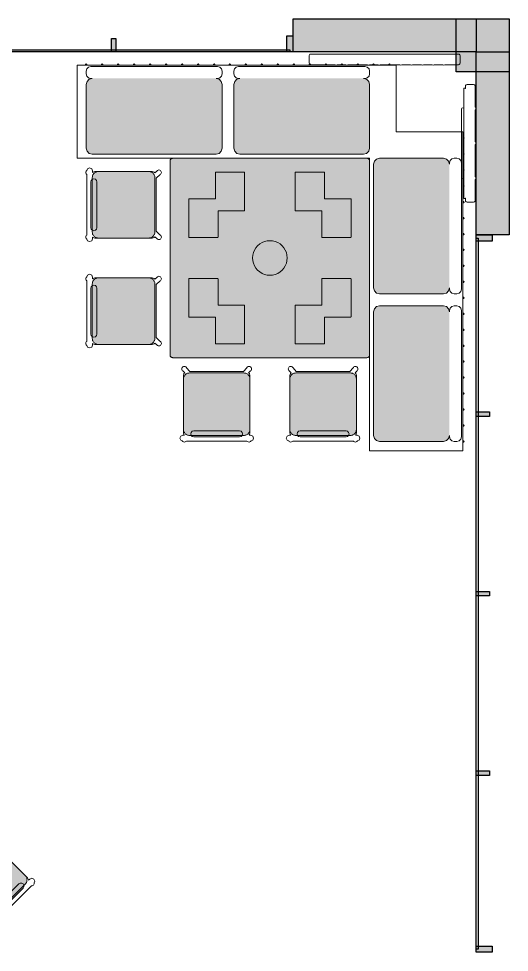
# Model space of a CAD drawing. Extents: x 2172.2 to 2210.6, y 415.3 to 458.1.
# Drawn here: x 2190.07 to 2193.76, y 446.82 to 453.84 of the extents above; entities that cross this region are included whole.
import ezdxf

# ---------------------------------------------------------------- set-up
doc = ezdxf.new("R2010")
doc.units = 0
for name, color, linetype, lineweight in [('AYAA_B2_BANQUETTES', 7, 'CONTINUOUS', 18), ('AYAA_B2_CHAIRS', 7, 'CONTINUOUS', 18), ('AYAA_B2_COLUMNS', 8, 'CONTINUOUS', 30), ('AYAA_B2_FINE_DETAIL', 8, 'CONTINUOUS', 9), ('AYAA_B2_GLAZING', 4, 'CONTINUOUS', 13), ('AYAA_B2_TABLES', 7, 'CONTINUOUS', 18), ('AYAA_B2_WALL_DECOR', 32, 'CONTINUOUS', 13), ('AYAA_B2_WALLS', 7, 'CONTINUOUS', 30)]:
    doc.layers.add(name, color=color, linetype=linetype, lineweight=lineweight)

# ---------------------------------------------------------------- blocks, each defined once
blk = doc.blocks.new('AYAA_B2_ARCHITECTURE')
at = {"layer": 'AYAA_B2_COLUMNS', "true_color": 0xc2b092}
blk.add_hatch(color=256, dxfattribs=at).paths.add_polyline_path([(3.361422, 19.841093), (3.761418, 19.841093), (3.761418, 19.441099), (3.36142, 19.441145)])
at = {"layer": 'AYAA_B2_WALLS', "true_color": 0xe4e1d8}
for points in [[(2.13642, 19.841097), (3.51142, 19.841097), (3.51142, 19.591097), (2.13642, 19.591097)], [(0.76942, 19.691095), (0.80342, 19.691095), (0.80342, 19.591097), (0.76942, 19.591097)], [(2.08842, 19.711096), (2.13442, 19.711096), (2.13442, 19.591097), (2.08842, 19.591097)], [(3.51142, 19.591097), (3.76142, 19.591097), (3.76142, 18.216097), (3.51142, 18.216097)], [(3.63142, 18.214096), (3.63142, 18.168097), (3.51142, 18.168097), (3.51142, 18.214096)], [(3.61142, 16.883097), (3.61142, 16.849096), (3.51142, 16.849096), (3.51142, 16.883097)], [(3.61142, 15.533096), (3.61142, 15.499096), (3.51142, 15.499096), (3.51142, 15.533096)], [(3.61142, 14.183096), (3.61142, 14.149096), (3.51142, 14.149096), (3.51142, 14.183096)], [(3.63142, 12.864096), (3.63142, 12.818096), (3.51142, 12.818096), (3.51142, 12.864096)]]:
    blk.add_hatch(color=256, dxfattribs=at).paths.add_polyline_path(points)
at = {"layer": 'AYAA_B2_COLUMNS', "linetype": 'CONTINUOUS', "lineweight": -2}
blk.add_lwpolyline([(3.361422, 19.841093), (3.761418, 19.841093), (3.761418, 19.441099), (3.36142, 19.441145)], close=True, dxfattribs=at)
at = {"layer": 'AYAA_B2_GLAZING', "linetype": 'CONTINUOUS', "lineweight": -2}
for points in [[(2.11142, 19.591097), (-3.23858, 19.591097), (-3.23858, 19.606096), (2.11142, 19.606096)], [(3.52642, 12.841096), (3.51142, 12.841096), (3.51142, 18.191095), (3.52642, 18.191095)]]:
    blk.add_lwpolyline(points, close=True, dxfattribs=at)
at = {"layer": 'AYAA_B2_WALLS', "linetype": 'CONTINUOUS', "lineweight": -2}
for points in [[(2.13642, 19.841097), (3.51142, 19.841097), (3.51142, 19.591097), (2.13642, 19.591097)], [(0.76942, 19.691095), (0.80342, 19.691095), (0.80342, 19.591097), (0.76942, 19.591097)], [(2.08842, 19.711096), (2.13442, 19.711096), (2.13442, 19.591097), (2.08842, 19.591097)], [(3.51142, 19.591097), (3.76142, 19.591097), (3.76142, 18.216097), (3.51142, 18.216097)], [(3.63142, 18.214096), (3.63142, 18.168097), (3.51142, 18.168097), (3.51142, 18.214096)], [(3.61142, 16.883097), (3.61142, 16.849096), (3.51142, 16.849096), (3.51142, 16.883097)], [(3.61142, 15.533096), (3.61142, 15.499096), (3.51142, 15.499096), (3.51142, 15.533096)], [(3.61142, 14.183096), (3.61142, 14.149096), (3.51142, 14.149096), (3.51142, 14.183096)], [(3.63142, 12.864096), (3.63142, 12.818096), (3.51142, 12.818096), (3.51142, 12.864096)]]:
    blk.add_lwpolyline(points, close=True, dxfattribs=at)
blk = doc.blocks.new('AYAA_B2_CHAIR_IVORY')
at = {"true_color": 0xeee6d3}
blk.add_hatch(color=256, dxfattribs=at).paths.add_polyline_path([(-0.247475, -0.204863), (-0.248872, -0.200013), (-0.249717, -0.195038), (-0.25, -0.19), (-0.25, 0.19), (-0.249717, 0.195038), (-0.248872, 0.200013), (-0.247475, 0.204863), (-0.245544, 0.209525), (-0.243103, 0.213941), (-0.240182, 0.218057), (-0.23682, 0.22182), (-0.233057, 0.225182), (-0.228941, 0.228103), (-0.224525, 0.230544), (-0.219863, 0.232475), (-0.215013, 0.233872), (-0.210038, 0.234717), (-0.205, 0.235), (0.205, 0.235), (0.210038, 0.234717), (0.215013, 0.233872), (0.219863, 0.232475), (0.224525, 0.230544), (0.228941, 0.228103), (0.233057, 0.225182), (0.23682, 0.22182), (0.240182, 0.218057), (0.243103, 0.213941), (0.245544, 0.209525), (0.247475, 0.204863), (0.248872, 0.200013), (0.249717, 0.195038), (0.25, 0.19), (0.25, -0.19), (0.249717, -0.195038), (0.248872, -0.200013), (0.247475, -0.204863), (0.245544, -0.209525), (0.243103, -0.213941), (0.240182, -0.218057), (0.23682, -0.22182), (0.233057, -0.225182), (0.228941, -0.228103), (0.224525, -0.230544), (0.219863, -0.232475), (0.215013, -0.233872), (0.210038, -0.234717), (0.205, -0.235), (-0.205, -0.235), (-0.210038, -0.234717), (-0.215013, -0.233872), (-0.219863, -0.232475), (-0.224525, -0.230544), (-0.228941, -0.228103), (-0.233057, -0.225182), (-0.23682, -0.22182), (-0.240182, -0.218057), (-0.243103, -0.213941), (-0.245544, -0.209525)])
at = {"color": 0, "linetype": 'CONTINUOUS', "lineweight": -2}
for points in [[(-0.255, -0.233), (-0.242972, -0.233), (-0.245992, -0.22998), (-0.25, -0.215), (-0.25, 0.215), (-0.245992, 0.22998), (-0.240149, 0.235823), (-0.252556, 0.249383), (-0.254118, 0.250179), (-0.258321, 0.254382), (-0.26102, 0.259679), (-0.26195, 0.26555), (-0.26102, 0.271421), (-0.258321, 0.276718), (-0.254118, 0.280921), (-0.248821, 0.28362), (-0.24295, 0.28455), (-0.237079, 0.28362), (-0.231782, 0.280921), (-0.227579, 0.276718), (-0.22608, 0.273776), (-0.20172, 0.24715), (-0.200943, 0.245), (0.200943, 0.245), (0.20172, 0.24715), (0.22608, 0.273776), (0.227579, 0.276718), (0.231782, 0.280921), (0.237079, 0.28362), (0.24295, 0.28455), (0.248821, 0.28362), (0.254118, 0.280921), (0.258321, 0.276718), (0.26102, 0.271421), (0.26195, 0.26555), (0.26102, 0.259679), (0.258321, 0.254382), (0.254118, 0.250179), (0.252556, 0.249383), (0.240149, 0.235823), (0.245992, 0.22998), (0.25, 0.215), (0.25, -0.215), (0.245992, -0.22998), (0.242972, -0.233), (0.255, -0.233), (0.270556, -0.239444), (0.277, -0.255), (0.270556, -0.270556), (0.259027, -0.275332), (0.258321, -0.276718), (0.254118, -0.280921), (0.248821, -0.28362), (0.24295, -0.28455), (0.237079, -0.28362), (0.231782, -0.280921), (0.227861, -0.277), (-0.227861, -0.277), (-0.231782, -0.280921), (-0.237079, -0.28362), (-0.24295, -0.28455), (-0.248821, -0.28362), (-0.254118, -0.280921), (-0.258321, -0.276718), (-0.259027, -0.275332), (-0.270556, -0.270556), (-0.277, -0.255), (-0.270556, -0.239444)], [(-0.247475, -0.204863), (-0.248872, -0.200013), (-0.249717, -0.195038), (-0.25, -0.19), (-0.25, 0.19), (-0.249717, 0.195038), (-0.248872, 0.200013), (-0.247475, 0.204863), (-0.245544, 0.209525), (-0.243103, 0.213941), (-0.240182, 0.218057), (-0.23682, 0.22182), (-0.233057, 0.225182), (-0.228941, 0.228103), (-0.224525, 0.230544), (-0.219863, 0.232475), (-0.215013, 0.233872), (-0.210038, 0.234717), (-0.205, 0.235), (0.205, 0.235), (0.210038, 0.234717), (0.215013, 0.233872), (0.219863, 0.232475), (0.224525, 0.230544), (0.228941, 0.228103), (0.233057, 0.225182), (0.23682, 0.22182), (0.240182, 0.218057), (0.243103, 0.213941), (0.245544, 0.209525), (0.247475, 0.204863), (0.248872, 0.200013), (0.249717, 0.195038), (0.25, 0.19), (0.25, -0.19), (0.249717, -0.195038), (0.248872, -0.200013), (0.247475, -0.204863), (0.245544, -0.209525), (0.243103, -0.213941), (0.240182, -0.218057), (0.23682, -0.22182), (0.233057, -0.225182), (0.228941, -0.228103), (0.224525, -0.230544), (0.219863, -0.232475), (0.215013, -0.233872), (0.210038, -0.234717), (0.205, -0.235), (-0.205, -0.235), (-0.210038, -0.234717), (-0.215013, -0.233872), (-0.219863, -0.232475), (-0.224525, -0.230544), (-0.228941, -0.228103), (-0.233057, -0.225182), (-0.23682, -0.22182), (-0.240182, -0.218057), (-0.243103, -0.213941), (-0.245544, -0.209525)], [(-0.183735, -0.203506), (-0.1725, -0.2005), (0.1725, -0.2005), (0.183735, -0.203506), (0.191994, -0.211765), (0.195, -0.223), (0.191994, -0.234235), (0.183735, -0.242494), (0.1725, -0.2455), (-0.1725, -0.2455), (-0.183735, -0.242494), (-0.191994, -0.234235), (-0.195, -0.223), (-0.191994, -0.211765)]]:
    blk.add_lwpolyline(points, close=True, dxfattribs=at)
blk = doc.blocks.new('AYAA_B2_L_CORNER_BANQUETTE')
at = {"true_color": 0xe8ddc8}
for points in [[(-0.825, 1.38), (-0.80253, 1.373988), (-0.786012, 1.357471), (-0.78, 1.335), (-0.78, 0.405), (-0.786012, 0.38253), (-0.802529, 0.366012), (-0.825, 0.36), (-1.305, 0.36), (-1.327471, 0.366012), (-1.343988, 0.38253), (-1.35, 0.405), (-1.35, 1.335), (-1.343988, 1.357471), (-1.327471, 1.373988), (-1.305, 1.38)], [(-0.825, 0.27), (-0.80253, 0.263988), (-0.786012, 0.24747), (-0.78, 0.225), (-0.78, -0.705), (-0.786012, -0.72747), (-0.802529, -0.743988), (-0.825, -0.75), (-1.305, -0.75), (-1.327471, -0.743988), (-1.343988, -0.72747), (-1.35, -0.705), (-1.35, 0.225), (-1.343988, 0.24747), (-1.327471, 0.263988), (-1.305, 0.27)], [(-0.72747, -0.786012), (-0.705, -0.78), (0.225, -0.78), (0.24747, -0.786012), (0.263988, -0.80253), (0.27, -0.825), (0.27, -1.305), (0.263988, -1.327471), (0.24747, -1.343988), (0.225, -1.35), (-0.705, -1.35), (-0.72747, -1.343988), (-0.743988, -1.327471), (-0.75, -1.305), (-0.75, -0.825), (-0.743988, -0.802529)], [(0.405, -0.78), (1.335, -0.78), (1.357471, -0.786012), (1.373988, -0.80253), (1.38, -0.825), (1.38, -1.305), (1.373988, -1.327471), (1.357471, -1.343988), (1.335, -1.35), (0.405, -1.35), (0.38253, -1.343988), (0.366012, -1.327471), (0.36, -1.305), (0.36, -0.825), (0.366012, -0.802529), (0.38253, -0.786012)]]:
    blk.add_hatch(color=256, dxfattribs=at).paths.add_polyline_path(points)
at = {"color": 0, "linetype": 'CONTINUOUS', "lineweight": -2}
for points in [[(-1.45, -0.9), (-1.45, -0.75), (-1.45, -0.66), (-1.45, -0.54), (-1.45, -0.42), (-1.45, -0.3), (-1.45, -0.18), (-1.45, -0.06), (-1.45, 0.06), (-1.45, 0.18), (-1.45, 0.3), (-1.45, 0.42), (-1.45, 0.54), (-1.45, 0.66), (-1.45, 0.78), (-1.45, 0.9), (-1.45, 1.02), (-1.45, 1.14), (-1.45, 1.26), (-1.45, 1.38), (-1.45, 1.45), (-0.75, 1.45), (-0.75, -0.75), (1.45, -0.75), (1.45, -1.45), (1.435, -1.45), (1.38, -1.45), (1.26, -1.45), (1.14, -1.45), (1.02, -1.45), (0.9, -1.45), (0.78, -1.45), (0.66, -1.45), (0.54, -1.45), (0.42, -1.45), (0.3, -1.45), (0.18, -1.45), (0.06, -1.45), (-0.06, -1.45), (-0.18, -1.45), (-0.3, -1.45), (-0.42, -1.45), (-0.54, -1.45), (-0.66, -1.45), (-0.75, -1.45), (-0.78, -1.45), (-0.9, -1.45), (-0.95, -1.45), (-0.95, -0.95), (-1.45, -0.95), (-1.45, -0.935)], [(-1.45, 1.38), (-1.451465, 1.376464), (-1.455, 1.375), (-1.458536, 1.376464), (-1.46, 1.38), (-1.458536, 1.383536), (-1.455, 1.385), (-1.451465, 1.383536)], [(-1.44, 1.345), (-1.435324, 1.362477), (-1.422477, 1.375324), (-1.405, 1.38), (-1.385, 1.38), (-1.367523, 1.375324), (-1.354676, 1.362477), (-1.35, 1.345), (-1.35, 1.335), (-1.343988, 1.357471), (-1.327471, 1.373988), (-1.305, 1.38), (-0.825, 1.38), (-0.80253, 1.373988), (-0.786012, 1.357471), (-0.78, 1.335), (-0.78, 0.405), (-0.786012, 0.38253), (-0.802529, 0.366012), (-0.825, 0.36), (-1.305, 0.36), (-1.327471, 0.366012), (-1.343988, 0.38253), (-1.35, 0.405), (-1.35, 0.395), (-1.354676, 0.377523), (-1.367523, 0.364676), (-1.385, 0.36), (-1.405, 0.36), (-1.422477, 0.364676), (-1.435324, 0.377523), (-1.44, 0.395)], [(-1.45, 1.26), (-1.451465, 1.256464), (-1.455, 1.255), (-1.458536, 1.256464), (-1.46, 1.26), (-1.458536, 1.263535), (-1.455, 1.265), (-1.451465, 1.263535)], [(-1.45, 1.14), (-1.451465, 1.136464), (-1.455, 1.135), (-1.458536, 1.136464), (-1.46, 1.14), (-1.458536, 1.143535), (-1.455, 1.145), (-1.451465, 1.143535)], [(-1.45, 1.02), (-1.451465, 1.016464), (-1.455, 1.015), (-1.458536, 1.016464), (-1.46, 1.02), (-1.458536, 1.023535), (-1.455, 1.025), (-1.451465, 1.023535)], [(-1.45, 0.9), (-1.451465, 0.896464), (-1.455, 0.895), (-1.458536, 0.896464), (-1.46, 0.9), (-1.458536, 0.903535), (-1.455, 0.905), (-1.451465, 0.903535)], [(-1.45, 0.78), (-1.451465, 0.776464), (-1.455, 0.775), (-1.458536, 0.776464), (-1.46, 0.78), (-1.458536, 0.783535), (-1.455, 0.785), (-1.451465, 0.783535)], [(-1.45, 0.66), (-1.451465, 0.656465), (-1.455, 0.655), (-1.458536, 0.656465), (-1.46, 0.66), (-1.458536, 0.663536), (-1.455, 0.665), (-1.451465, 0.663536)], [(-1.45, 0.54), (-1.451465, 0.536465), (-1.455, 0.535), (-1.458536, 0.536465), (-1.46, 0.54), (-1.458536, 0.543536), (-1.455, 0.545), (-1.451465, 0.543536)], [(-1.45, 0.42), (-1.451465, 0.416464), (-1.455, 0.415), (-1.458536, 0.416464), (-1.46, 0.42), (-1.458536, 0.423536), (-1.455, 0.425), (-1.451465, 0.423536)], [(-1.45, 0.3), (-1.451465, 0.296464), (-1.455, 0.295), (-1.458536, 0.296464), (-1.46, 0.3), (-1.458536, 0.303536), (-1.455, 0.305), (-1.451465, 0.303536)], [(-1.367523, 0.265324), (-1.354676, 0.252477), (-1.35, 0.235), (-1.35, 0.225), (-1.343988, 0.24747), (-1.327471, 0.263988), (-1.305, 0.27), (-0.825, 0.27), (-0.80253, 0.263988), (-0.786012, 0.24747), (-0.78, 0.225), (-0.78, -0.705), (-0.786012, -0.72747), (-0.802529, -0.743988), (-0.825, -0.75), (-1.305, -0.75), (-1.327471, -0.743988), (-1.343988, -0.72747), (-1.35, -0.705), (-1.35, -0.715), (-1.354676, -0.732477), (-1.367523, -0.745324), (-1.385, -0.75), (-1.405, -0.75), (-1.422477, -0.745324), (-1.435324, -0.732477), (-1.44, -0.715), (-1.44, 0.235), (-1.435324, 0.252477), (-1.422477, 0.265324), (-1.405, 0.27), (-1.385, 0.27)], [(-1.45, 0.18), (-1.451465, 0.176464), (-1.455, 0.175), (-1.458536, 0.176464), (-1.46, 0.18), (-1.458536, 0.183536), (-1.455, 0.185), (-1.451465, 0.183536)], [(-1.45, 0.06), (-1.451465, 0.056464), (-1.455, 0.055), (-1.458536, 0.056464), (-1.46, 0.06), (-1.458536, 0.063536), (-1.455, 0.065), (-1.451465, 0.063536)], [(-1.45, -0.06), (-1.451465, -0.063536), (-1.455, -0.065), (-1.458536, -0.063536), (-1.46, -0.06), (-1.458536, -0.056464), (-1.455, -0.055), (-1.451465, -0.056464)], [(-1.45, -0.18), (-1.451465, -0.183536), (-1.455, -0.185), (-1.458536, -0.183536), (-1.46, -0.18), (-1.458536, -0.176464), (-1.455, -0.175), (-1.451465, -0.176464)], [(-1.45, -0.3), (-1.451465, -0.303536), (-1.455, -0.305), (-1.458536, -0.303536), (-1.46, -0.3), (-1.458536, -0.296464), (-1.455, -0.295), (-1.451465, -0.296464)], [(-1.45, -0.42), (-1.451465, -0.423536), (-1.455, -0.425), (-1.458536, -0.423536), (-1.46, -0.42), (-1.458536, -0.416464), (-1.455, -0.415), (-1.451465, -0.416464)], [(-1.45, -0.54), (-1.451465, -0.543536), (-1.455, -0.545), (-1.458536, -0.543536), (-1.46, -0.54), (-1.458536, -0.536465), (-1.455, -0.535), (-1.451465, -0.536465)], [(-1.45, -0.66), (-1.451465, -0.663536), (-1.455, -0.665), (-1.458536, -0.663536), (-1.46, -0.66), (-1.458536, -0.656465), (-1.455, -0.655), (-1.451465, -0.656465)], [(-1.458536, -0.783535), (-1.46, -0.78), (-1.458536, -0.776464), (-1.455, -0.775), (-1.451465, -0.776464), (-1.45, -0.78), (-1.451465, -0.783535), (-1.455, -0.785)], [(-0.745324, -1.367523), (-0.732477, -1.354676), (-0.715, -1.35), (-0.705, -1.35), (-0.72747, -1.343988), (-0.743988, -1.327471), (-0.75, -1.305), (-0.75, -0.825), (-0.743988, -0.802529), (-0.72747, -0.786012), (-0.705, -0.78), (0.225, -0.78), (0.24747, -0.786012), (0.263988, -0.80253), (0.27, -0.825), (0.27, -1.305), (0.263988, -1.327471), (0.24747, -1.343988), (0.225, -1.35), (0.235, -1.35), (0.252477, -1.354676), (0.265324, -1.367523), (0.27, -1.385), (0.27, -1.405), (0.265324, -1.422477), (0.252477, -1.435324), (0.235, -1.44), (-0.715, -1.44), (-0.732477, -1.435324), (-0.745324, -1.422477), (-0.75, -1.405), (-0.75, -1.385)], [(0.377523, -1.354676), (0.395, -1.35), (0.405, -1.35), (0.38253, -1.343988), (0.366012, -1.327471), (0.36, -1.305), (0.36, -0.825), (0.366012, -0.802529), (0.38253, -0.786012), (0.405, -0.78), (1.335, -0.78), (1.357471, -0.786012), (1.373988, -0.80253), (1.38, -0.825), (1.38, -1.305), (1.373988, -1.327471), (1.357471, -1.343988), (1.335, -1.35), (1.345, -1.35), (1.362477, -1.354676), (1.375324, -1.367523), (1.38, -1.385), (1.38, -1.405), (1.375324, -1.422477), (1.362477, -1.435324), (1.345, -1.44), (0.395, -1.44), (0.377523, -1.435324), (0.364676, -1.422477), (0.36, -1.405), (0.36, -1.385), (0.364676, -1.367523)], [(-1.45, -0.9), (-1.451465, -0.903535), (-1.455, -0.905), (-1.458536, -0.903535), (-1.46, -0.9), (-1.458536, -0.896464), (-1.455, -0.895), (-1.451465, -0.896464)], [(-0.9, -1.45), (-0.896464, -1.451465), (-0.895, -1.455), (-0.896464, -1.458536), (-0.9, -1.46), (-0.903535, -1.458536), (-0.905, -1.455), (-0.903535, -1.451465)], [(-0.78, -1.45), (-0.776464, -1.451465), (-0.775, -1.455), (-0.776464, -1.458536), (-0.78, -1.46), (-0.783535, -1.458536), (-0.785, -1.455), (-0.783535, -1.451465)], [(-0.66, -1.45), (-0.656465, -1.451465), (-0.655, -1.455), (-0.656465, -1.458536), (-0.66, -1.46), (-0.663536, -1.458536), (-0.665, -1.455), (-0.663536, -1.451465)], [(-0.54, -1.45), (-0.536465, -1.451465), (-0.535, -1.455), (-0.536465, -1.458536), (-0.54, -1.46), (-0.543536, -1.458536), (-0.545, -1.455), (-0.543536, -1.451465)], [(-0.42, -1.45), (-0.416464, -1.451465), (-0.415, -1.455), (-0.416464, -1.458536), (-0.42, -1.46), (-0.423536, -1.458536), (-0.425, -1.455), (-0.423536, -1.451465)], [(-0.3, -1.45), (-0.296464, -1.451465), (-0.295, -1.455), (-0.296464, -1.458536), (-0.3, -1.46), (-0.303536, -1.458536), (-0.305, -1.455), (-0.303536, -1.451465)], [(-0.18, -1.45), (-0.176464, -1.451465), (-0.175, -1.455), (-0.176464, -1.458536), (-0.18, -1.46), (-0.183536, -1.458536), (-0.185, -1.455), (-0.183536, -1.451465)], [(-0.06, -1.45), (-0.056464, -1.451465), (-0.055, -1.455), (-0.056464, -1.458536), (-0.06, -1.46), (-0.063536, -1.458536), (-0.065, -1.455), (-0.063536, -1.451465)], [(0.06, -1.45), (0.063536, -1.451465), (0.065, -1.455), (0.063536, -1.458536), (0.06, -1.46), (0.056464, -1.458536), (0.055, -1.455), (0.056464, -1.451465)], [(0.18, -1.45), (0.183536, -1.451465), (0.185, -1.455), (0.183536, -1.458536), (0.18, -1.46), (0.176464, -1.458536), (0.175, -1.455), (0.176464, -1.451465)], [(0.3, -1.45), (0.303536, -1.451465), (0.305, -1.455), (0.303536, -1.458536), (0.3, -1.46), (0.296464, -1.458536), (0.295, -1.455), (0.296464, -1.451465)], [(0.42, -1.45), (0.423536, -1.451465), (0.425, -1.455), (0.423536, -1.458536), (0.42, -1.46), (0.416464, -1.458536), (0.415, -1.455), (0.416464, -1.451465)], [(0.54, -1.45), (0.543536, -1.451465), (0.545, -1.455), (0.543536, -1.458536), (0.54, -1.46), (0.536465, -1.458536), (0.535, -1.455), (0.536465, -1.451465)], [(0.66, -1.45), (0.663536, -1.451465), (0.665, -1.455), (0.663536, -1.458536), (0.66, -1.46), (0.656465, -1.458536), (0.655, -1.455), (0.656465, -1.451465)], [(0.78, -1.45), (0.783535, -1.451465), (0.785, -1.455), (0.783535, -1.458536), (0.78, -1.46), (0.776464, -1.458536), (0.775, -1.455), (0.776464, -1.451465)], [(0.9, -1.45), (0.903535, -1.451465), (0.905, -1.455), (0.903535, -1.458536), (0.9, -1.46), (0.896464, -1.458536), (0.895, -1.455), (0.896464, -1.451465)], [(1.02, -1.45), (1.023535, -1.451465), (1.025, -1.455), (1.023535, -1.458536), (1.02, -1.46), (1.016464, -1.458536), (1.015, -1.455), (1.016464, -1.451465)], [(1.14, -1.45), (1.143535, -1.451465), (1.145, -1.455), (1.143535, -1.458536), (1.14, -1.46), (1.136464, -1.458536), (1.135, -1.455), (1.136464, -1.451465)], [(1.26, -1.45), (1.263535, -1.451465), (1.265, -1.455), (1.263535, -1.458536), (1.26, -1.46), (1.256464, -1.458536), (1.255, -1.455), (1.256464, -1.451465)], [(1.38, -1.45), (1.383536, -1.451465), (1.385, -1.455), (1.383536, -1.458536), (1.38, -1.46), (1.376464, -1.458536), (1.375, -1.455), (1.376464, -1.451465)]]:
    blk.add_lwpolyline(points, close=True, dxfattribs=at)
blk = doc.blocks.new('AYAA_B2_L_CORNER_TABLE')
at = {"true_color": 0xefe8d6}
blk.add_hatch(color=256, dxfattribs=at).paths.add_polyline_path([(-0.744142, -0.744142), (-0.745867, -0.742175), (-0.747321, -0.74), (-0.748478, -0.737654), (-0.749319, -0.735176), (-0.749829, -0.732611), (-0.75, -0.73), (-0.75, 0.73), (-0.749829, 0.732611), (-0.749319, 0.735176), (-0.748478, 0.737654), (-0.747321, 0.74), (-0.745867, 0.742175), (-0.744142, 0.744142), (-0.742175, 0.745867), (-0.74, 0.747321), (-0.737654, 0.748478), (-0.735176, 0.749319), (-0.732611, 0.749829), (-0.73, 0.75), (0.73, 0.75), (0.732611, 0.749829), (0.735176, 0.749319), (0.737654, 0.748478), (0.74, 0.747321), (0.742175, 0.745867), (0.744142, 0.744142), (0.745867, 0.742175), (0.747321, 0.74), (0.748478, 0.737654), (0.749319, 0.735176), (0.749829, 0.732611), (0.75, 0.73), (0.75, -0.73), (0.749829, -0.732611), (0.749319, -0.735176), (0.748478, -0.737654), (0.747321, -0.74), (0.745867, -0.742175), (0.744142, -0.744142), (0.742175, -0.745867), (0.74, -0.747321), (0.737654, -0.748478), (0.735176, -0.749319), (0.732611, -0.749829), (0.73, -0.75), (-0.73, -0.75), (-0.732611, -0.749829), (-0.735176, -0.749319), (-0.737654, -0.748478), (-0.74, -0.747321), (-0.742175, -0.745867)])
at = {"color": 0, "linetype": 'CONTINUOUS', "lineweight": -2}
blk.add_lwpolyline([(-0.75, 0.73), (-0.749829, 0.732611), (-0.749319, 0.735176), (-0.748478, 0.737654), (-0.747321, 0.74), (-0.745867, 0.742175), (-0.744142, 0.744142), (-0.742175, 0.745867), (-0.74, 0.747321), (-0.737654, 0.748478), (-0.735176, 0.749319), (-0.732611, 0.749829), (-0.73, 0.75), (0.73, 0.75), (0.732611, 0.749829), (0.735176, 0.749319), (0.737654, 0.748478), (0.74, 0.747321), (0.742175, 0.745867), (0.744142, 0.744142), (0.745867, 0.742175), (0.747321, 0.74), (0.748478, 0.737654), (0.749319, 0.735176), (0.749829, 0.732611), (0.75, 0.73), (0.75, -0.73), (0.749829, -0.732611), (0.749319, -0.735176), (0.748478, -0.737654), (0.747321, -0.74), (0.745867, -0.742175), (0.744142, -0.744142), (0.742175, -0.745867), (0.74, -0.747321), (0.737654, -0.748478), (0.735176, -0.749319), (0.732611, -0.749829), (0.73, -0.75), (-0.73, -0.75), (-0.732611, -0.749829), (-0.735176, -0.749319), (-0.737654, -0.748478), (-0.74, -0.747321), (-0.742175, -0.745867), (-0.744142, -0.744142), (-0.745867, -0.742175), (-0.747321, -0.74), (-0.748478, -0.737654), (-0.749319, -0.735176), (-0.749829, -0.732611), (-0.75, -0.73)], close=True, dxfattribs=at)
at = {"layer": 'AYAA_B2_FINE_DETAIL', "linetype": 'CONTINUOUS', "lineweight": -2}
for points in [[(-0.643, 0.41), (-0.445, 0.41), (-0.445, 0.608), (-0.444733, 0.608999), (-0.443999, 0.609733), (-0.443, 0.61), (-0.157, 0.61), (-0.156001, 0.609733), (-0.155267, 0.608999), (-0.155, 0.608), (-0.155, 0.392), (-0.155267, 0.391001), (-0.156001, 0.390267), (-0.157, 0.39), (-0.355, 0.39), (-0.355, 0.192), (-0.355267, 0.191001), (-0.356001, 0.190267), (-0.357, 0.19), (-0.643, 0.19), (-0.643999, 0.190267), (-0.644733, 0.191001), (-0.645, 0.192), (-0.645, 0.408), (-0.644733, 0.408999), (-0.643999, 0.409733)], [(0.443, 0.61), (0.443999, 0.609733), (0.444733, 0.608999), (0.445, 0.608), (0.445, 0.41), (0.643, 0.41), (0.643999, 0.409733), (0.644733, 0.408999), (0.645, 0.408), (0.645, 0.192), (0.644733, 0.191001), (0.643999, 0.190267), (0.643, 0.19), (0.357, 0.19), (0.356001, 0.190267), (0.355267, 0.191001), (0.355, 0.192), (0.355, 0.39), (0.157, 0.39), (0.156001, 0.390267), (0.155267, 0.391001), (0.155, 0.392), (0.155, 0.608), (0.155267, 0.608999), (0.156001, 0.609733), (0.157, 0.61)], [(-0.123637, 0.040172), (-0.115831, 0.059019), (-0.105172, 0.076412), (-0.091924, 0.091924), (-0.076412, 0.105172), (-0.059019, 0.115831), (-0.040172, 0.123637), (-0.020336, 0.128399), (0, 0.13), (0.020336, 0.128399), (0.040172, 0.123637), (0.059019, 0.115831), (0.076412, 0.105172), (0.091924, 0.091924), (0.105172, 0.076412), (0.115831, 0.059019), (0.123637, 0.040172), (0.128399, 0.020336), (0.13, 0), (0.128399, -0.020336), (0.123637, -0.040172), (0.115831, -0.059019), (0.105172, -0.076412), (0.091924, -0.091924), (0.076412, -0.105172), (0.059019, -0.115831), (0.040172, -0.123637), (0.020336, -0.128399), (0, -0.13), (-0.020336, -0.128399), (-0.040172, -0.123637), (-0.059019, -0.115831), (-0.076412, -0.105172), (-0.091924, -0.091924), (-0.105172, -0.076412), (-0.115831, -0.059019), (-0.123637, -0.040172), (-0.128399, -0.020336), (-0.13, 0), (-0.128399, 0.020336)], [(-0.356001, -0.190267), (-0.355267, -0.191001), (-0.355, -0.192), (-0.355, -0.39), (-0.157, -0.39), (-0.156001, -0.390267), (-0.155267, -0.391001), (-0.155, -0.392), (-0.155, -0.608), (-0.155267, -0.608999), (-0.156001, -0.609733), (-0.157, -0.61), (-0.443, -0.61), (-0.443999, -0.609733), (-0.444733, -0.608999), (-0.445, -0.608), (-0.445, -0.41), (-0.643, -0.41), (-0.643999, -0.409733), (-0.644733, -0.408999), (-0.645, -0.408), (-0.645, -0.192), (-0.644733, -0.191001), (-0.643999, -0.190267), (-0.643, -0.19), (-0.357, -0.19)], [(0.155267, -0.391001), (0.156001, -0.390267), (0.157, -0.39), (0.355, -0.39), (0.355, -0.192), (0.355267, -0.191001), (0.356001, -0.190267), (0.357, -0.19), (0.643, -0.19), (0.643999, -0.190267), (0.644733, -0.191001), (0.645, -0.192), (0.645, -0.408), (0.644733, -0.408999), (0.643999, -0.409733), (0.643, -0.41), (0.445, -0.41), (0.445, -0.608), (0.444733, -0.608999), (0.443999, -0.609733), (0.443, -0.61), (0.157, -0.61), (0.156001, -0.609733), (0.155267, -0.608999), (0.155, -0.608), (0.155, -0.392)]]:
    blk.add_lwpolyline(points, close=True, dxfattribs=at)
blk = doc.blocks.new('AYAA_B2_UNIQUE_WALL_COMPOSITION_06')
at = {"color": 0, "linetype": 'CONTINUOUS', "lineweight": -2}
blk.add_lwpolyline([(-0.5675, -0.027), (-0.565897, -0.021008), (-0.561492, -0.016603), (-0.5555, -0.015), (0.5555, -0.015), (0.561492, -0.016603), (0.565897, -0.021008), (0.5675, -0.027), (0.5675, -0.083), (0.565897, -0.088992), (0.561492, -0.093397), (0.5555, -0.095), (0.45341, -0.095), (0.445893, -0.098439), (0.438376, -0.095), (0.372338, -0.095), (0.364821, -0.098439), (0.357305, -0.095), (0.291267, -0.095), (0.28375, -0.098439), (0.276233, -0.095), (0.210195, -0.095), (0.202679, -0.098439), (0.195162, -0.095), (0.129124, -0.095), (0.121607, -0.098439), (0.11409, -0.095), (0.048053, -0.095), (0.040536, -0.098439), (0.033019, -0.095), (-0.033019, -0.095), (-0.040536, -0.098439), (-0.048053, -0.095), (-0.11409, -0.095), (-0.121607, -0.098439), (-0.129124, -0.095), (-0.195162, -0.095), (-0.202679, -0.098439), (-0.210195, -0.095), (-0.276233, -0.095), (-0.28375, -0.098439), (-0.291267, -0.095), (-0.357305, -0.095), (-0.364821, -0.098439), (-0.372338, -0.095), (-0.438376, -0.095), (-0.445893, -0.098439), (-0.45341, -0.095), (-0.5555, -0.095), (-0.561492, -0.093397), (-0.565897, -0.088992), (-0.5675, -0.083)], close=True, dxfattribs=at)
blk = doc.blocks.new('AYAA_B2_UNIQUE_WALL_COMPOSITION_07')
at = {"color": 0, "linetype": 'CONTINUOUS', "lineweight": -2}
for points in [[(-0.41515, -0.086), (-0.41515, -0.084), (-0.414482, -0.081503), (-0.412647, -0.079668), (-0.412019, -0.0795), (-0.42865, -0.0795), (-0.435641, -0.07763), (-0.44078, -0.072491), (-0.44265, -0.0655), (-0.44265, -0.0185), (-0.44078, -0.011509), (-0.435641, -0.00637), (-0.42865, -0.0045), (-0.27105, -0.0045), (-0.27105, 0), (-0.25105, 0), (-0.25105, -0.0045), (-0.01, -0.0045), (-0.01, 0), (0.01, 0), (0.01, -0.0045), (0.25105, -0.0045), (0.25105, 0), (0.27105, 0), (0.27105, -0.0045), (0.42865, -0.0045), (0.435641, -0.00637), (0.44078, -0.011509), (0.44265, -0.0185), (0.44265, -0.0655), (0.44078, -0.072491), (0.435641, -0.07763), (0.42865, -0.0795), (0.412019, -0.0795), (0.412647, -0.079668), (0.414482, -0.081503), (0.41515, -0.084), (0.41515, -0.086), (0.414482, -0.088497), (0.412647, -0.090332), (0.41015, -0.091), (-0.41015, -0.091), (-0.412647, -0.090332), (-0.414482, -0.088497)], [(-0.258508, -0.092), (0.258508, -0.092), (0.26416, -0.094343), (0.266501, -0.1), (0.26416, -0.105657), (0.258508, -0.108), (-0.258508, -0.108), (-0.264164, -0.105657), (-0.266508, -0.1), (-0.264164, -0.094343)]]:
    blk.add_lwpolyline(points, close=True, dxfattribs=at)

msp = doc.modelspace()

# ---------------------------------------------------------------- block references
at = {"layer": 'AYAA_B2_BANQUETTES', "linetype": 'CONTINUOUS', "yscale": -1.0000000000000029, "rotation": -90.0000043257111}
msp.add_blockref('AYAA_B2_L_CORNER_BANQUETTE', (2191.9614, 452.0411), dxfattribs=at)
at = {"layer": 'AYAA_B2_CHAIRS', "linetype": 'CONTINUOUS'}
for p, yscale, rotation in [((2190.8614, 452.4411), -1.0000000000000029, 90.0000043257111), ((2190.8614, 451.6411), -1.0000000000000029, 90.0000043257111), ((2191.5614, 450.9411), -1, 180), ((2192.3614, 450.9411), -1, 180)]:
    msp.add_blockref('AYAA_B2_CHAIR_IVORY', p, dxfattribs=dict(at, yscale=yscale, rotation=rotation))
at = {"layer": 'AYAA_B2_CHAIRS', "linetype": 'CONTINUOUS', "xscale": 0.999999898592032, "yscale": -0.9999998985920319, "rotation": -135}
msp.add_blockref('AYAA_B2_CHAIR_IVORY', (2189.8112, 447.3532), dxfattribs=at)
at = {"layer": 'AYAA_B2_TABLES', "linetype": 'CONTINUOUS', "yscale": -1.0000000000000029, "rotation": -90.0000043257111}
msp.add_blockref('AYAA_B2_L_CORNER_TABLE', (2191.9614, 452.0411), dxfattribs=at)
at = {"layer": 'AYAA_B2_WALL_DECOR', "linetype": 'CONTINUOUS'}
msp.add_blockref('AYAA_B2_UNIQUE_WALL_COMPOSITION_06', (2192.8239, 453.5901), dxfattribs=at)
at = {"layer": 'AYAA_B2_WALL_DECOR', "linetype": 'CONTINUOUS', "rotation": -90.00000250447806}
msp.add_blockref('AYAA_B2_UNIQUE_WALL_COMPOSITION_07', (2193.5104, 452.9036), dxfattribs=at)
at = {"layer": 'AYAA_B2_WALLS'}
msp.add_blockref('AYAA_B2_ARCHITECTURE', (2190, 434), dxfattribs=at)

doc.saveas('drawing.dxf')
